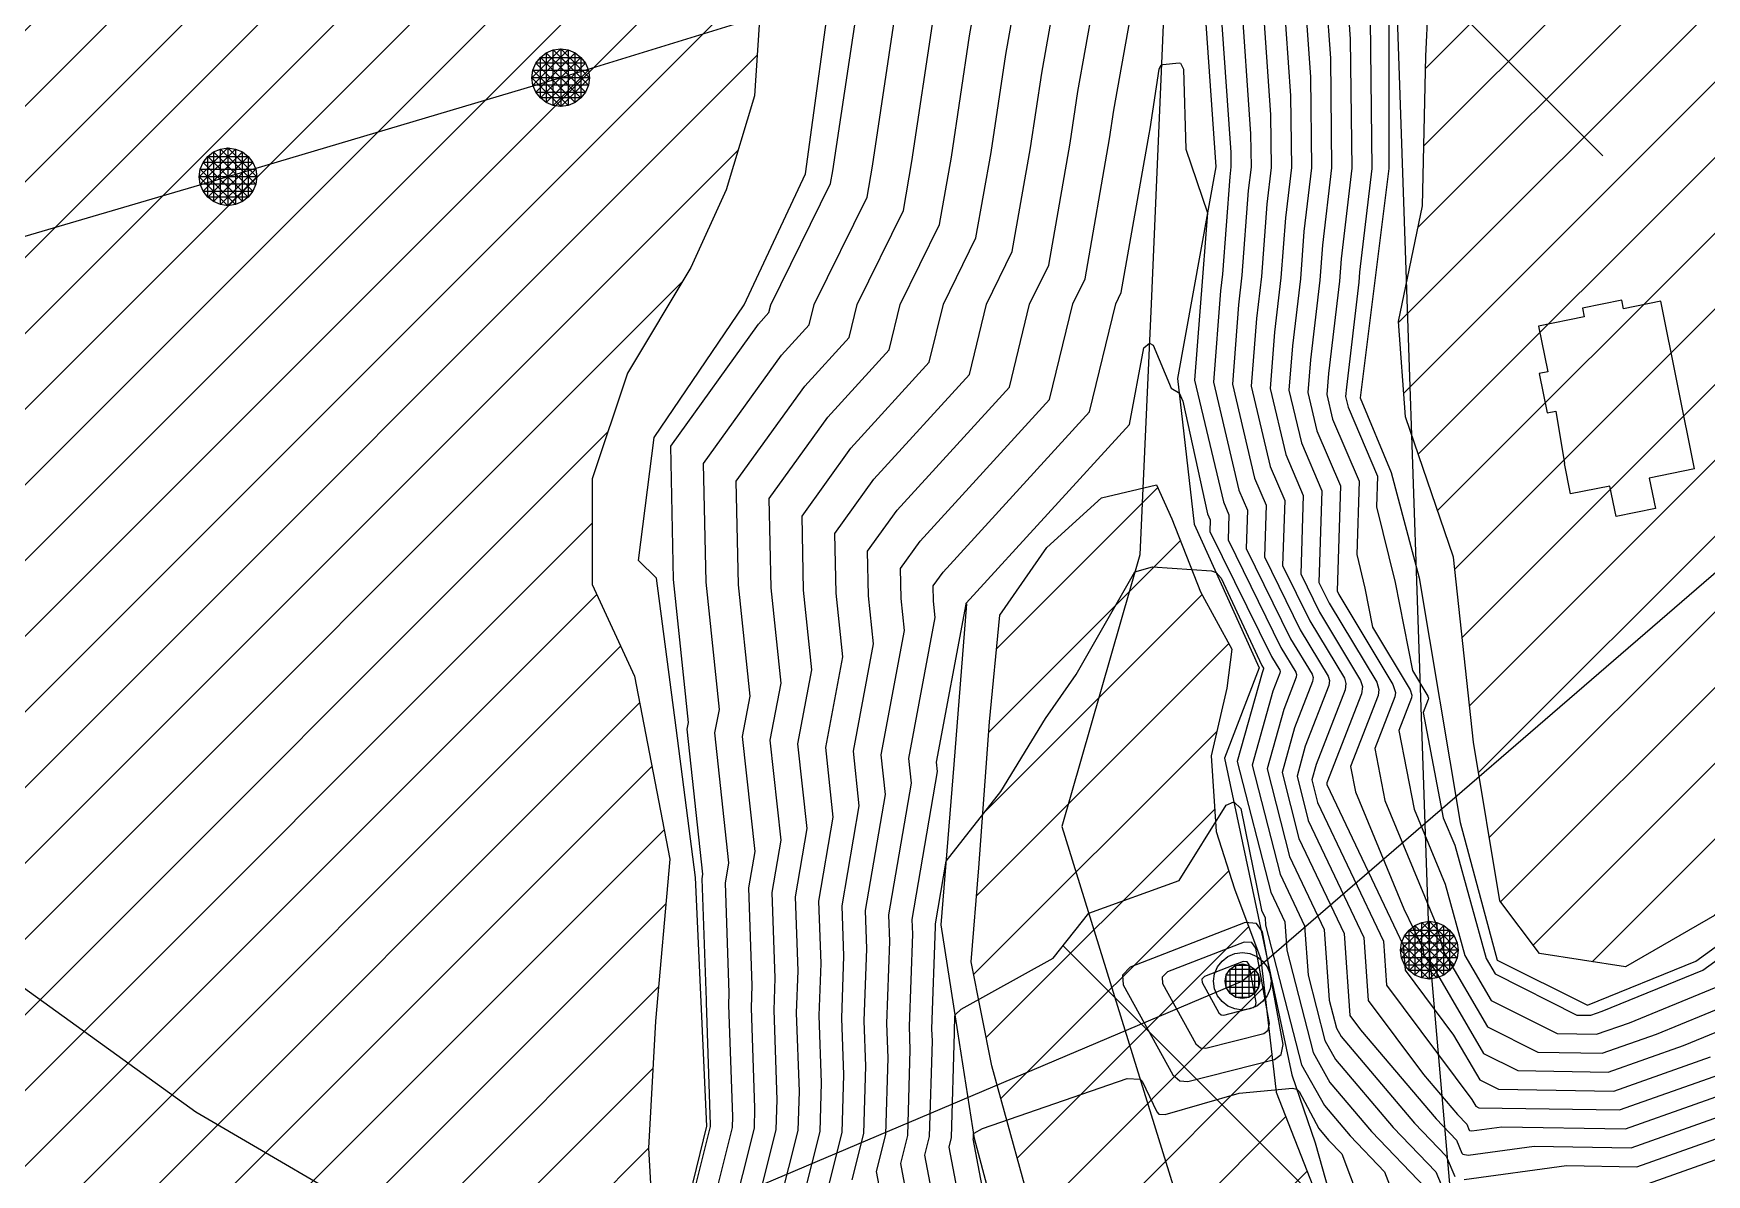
# Model space of a CAD drawing. Extents: x 13365 to 36625, y 86498 to 171760.
# Drawn here: x 18618.1 to 18813.4, y 89530.1 to 89663.3 of the extents above; entities that cross this region are included whole.
import ezdxf

# ---------------------------------------------------------------- set-up
doc = ezdxf.new("R2010")
doc.units = 0
doc.header["$LTSCALE"] = 5
doc.header["$MEASUREMENT"] = 0
doc.linetypes.add('A_CONTINUOUS_LINE', pattern=[0])
doc.linetypes.add('STREAM', pattern=[0])
doc.layers.get('0').update_dxf_attribs({"linetype": 'A_CONTINUOUS_LINE'})
for name, color, linetype in [('Agricultural', 40, 'Continuous'), ('CONTOUR', 255, 'Continuous'), ('ELECTRIC', 240, 'A_CONTINUOUS_LINE'), ('EXISTING BUILDING', 21, 'A_CONTINUOUS_LINE'), ('Heritage', 101, 'Continuous'), ('Recreational', 73, 'Continuous'), ('RELIEF', 255, 'A_CONTINUOUS_LINE'), ('STREAM & RIVER FRONT', 161, 'A_CONTINUOUS_LINE'), ('TELECOM', 94, 'A_CONTINUOUS_LINE'), ('text', 7, 'Continuous')]:
    doc.layers.add(name, color=color, linetype=linetype)

# ---------------------------------------------------------------- blocks, each defined once
blk = doc.blocks.new('S038')
at = {"color": 0}
for p, q in [((-0.5, 0), (0, 0.5)), ((-0.48, -0.13), (0.13, 0.48)), ((0.25, 0.43), (-0.43, -0.25)), ((-0.43, 0.25), (-0.35, 0.35)), ((-0.35, 0.35), (-0.25, 0.43)), ((-0.35, -0.35), (0.35, 0.35)), ((0.35, -0.35), (-0.35, 0.35)), ((-0.35, 0.35), (0.35, 0.35)), ((-0.35, -0.35), (-0.35, 0.35)), ((-0.25, 0.43), (-0.13, 0.48)), ((0.43, -0.25), (-0.25, 0.43)), ((-0.25, 0.43), (-0.25, -0.43)), ((-0.13, 0.48), (0, 0.5)), ((-0.13, -0.48), (-0.13, 0.48)), ((-0.13, 0.48), (0.48, -0.13)), ((0, 0.5), (0.13, 0.48)), ((0.5, 0), (0, 0.5)), ((0, 0.5), (0, -0.5)), ((0.13, 0.48), (0.25, 0.43)), ((0.13, 0.48), (0.13, -0.48)), ((0.25, 0.43), (0.35, 0.35)), ((0.25, -0.43), (0.25, 0.43)), ((0.35, 0.35), (0.43, 0.25)), ((0.35, 0.35), (0.35, -0.35)), ((-0.5, 0), (-0.48, 0.13)), ((-0.48, -0.13), (-0.5, 0)), ((0, -0.5), (-0.5, 0)), ((-0.5, 0), (0.5, 0)), ((-0.48, 0.13), (-0.43, 0.25)), ((0.13, -0.48), (-0.48, 0.13)), ((-0.48, 0.13), (0.48, 0.13)), ((0.43, 0.25), (-0.43, 0.25)), ((-0.43, 0.25), (0.25, -0.43)), ((-0.25, -0.43), (0.43, 0.25)), ((0.48, 0.13), (-0.13, -0.48)), ((0, -0.5), (0.5, 0)), ((0.43, 0.25), (0.48, 0.13)), ((0.48, 0.13), (0.5, 0)), ((0.5, 0), (0.48, -0.13)), ((-0.43, -0.25), (-0.48, -0.13)), ((0.48, -0.13), (-0.48, -0.13)), ((-0.35, -0.35), (-0.43, -0.25)), ((-0.43, -0.25), (0.43, -0.25)), ((0.43, -0.25), (0.35, -0.35)), ((0.48, -0.13), (0.43, -0.25)), ((-0.25, -0.43), (-0.35, -0.35)), ((0.35, -0.35), (-0.35, -0.35)), ((-0.13, -0.48), (-0.25, -0.43)), ((0, -0.5), (-0.13, -0.48)), ((0.13, -0.48), (0, -0.5)), ((0.25, -0.43), (0.13, -0.48)), ((0.35, -0.35), (0.25, -0.43))]:
    blk.add_line(p, q, dxfattribs=at)
blk = doc.blocks.new('S034')
at = {"color": 0}
for p, q in [((-0.43, 0.25), (-0.35, 0.35)), ((-0.35, 0.35), (-0.25, 0.43)), ((-0.25, 0.43), (-0.13, 0.48)), ((-0.13, 0.48), (0, 0.5)), ((-0.11, 0.28), (0, 0.3)), ((0, 0.5), (0.13, 0.48)), ((0, 0.3), (0.11, 0.28)), ((0, -0.3), (0, 0.3)), ((0.13, 0.48), (0.25, 0.43)), ((0.25, 0.43), (0.35, 0.35)), ((0.35, 0.35), (0.43, 0.25)), ((-0.5, 0), (-0.48, 0.13)), ((-0.48, -0.13), (-0.5, 0)), ((-0.48, 0.13), (-0.43, 0.25)), ((-0.3, 0), (-0.28, 0.11)), ((-0.28, -0.11), (-0.3, 0)), ((0.3, 0), (-0.3, 0)), ((-0.28, 0.11), (-0.21, 0.21)), ((-0.28, -0.11), (-0.28, 0.11)), ((-0.28, 0.11), (0.28, 0.11)), ((-0.21, 0.21), (-0.11, 0.28)), ((-0.21, -0.21), (-0.21, 0.21)), ((-0.21, 0.21), (0.21, 0.21)), ((-0.11, -0.28), (-0.11, 0.28)), ((-0.11, 0.28), (0.11, 0.28)), ((0.11, 0.28), (0.21, 0.21)), ((0.11, 0.28), (0.11, -0.28)), ((0.21, 0.21), (0.28, 0.11)), ((0.21, 0.21), (0.21, -0.21)), ((0.28, 0.11), (0.3, 0)), ((0.28, 0.11), (0.28, -0.11)), ((0.3, 0), (0.28, -0.11)), ((0.43, 0.25), (0.48, 0.13)), ((0.48, 0.13), (0.5, 0)), ((0.5, 0), (0.48, -0.13)), ((-0.43, -0.25), (-0.48, -0.13)), ((-0.35, -0.35), (-0.43, -0.25)), ((-0.21, -0.21), (-0.28, -0.11)), ((0.28, -0.11), (-0.28, -0.11)), ((-0.11, -0.28), (-0.21, -0.21)), ((0.21, -0.21), (-0.21, -0.21)), ((0, -0.3), (-0.11, -0.28)), ((0.11, -0.28), (-0.11, -0.28)), ((0.11, -0.28), (0, -0.3)), ((0.21, -0.21), (0.11, -0.28)), ((0.28, -0.11), (0.21, -0.21)), ((0.43, -0.25), (0.35, -0.35)), ((0.48, -0.13), (0.43, -0.25)), ((-0.25, -0.43), (-0.35, -0.35)), ((-0.13, -0.48), (-0.25, -0.43)), ((0, -0.5), (-0.13, -0.48)), ((0.13, -0.48), (0, -0.5)), ((0.25, -0.43), (0.13, -0.48)), ((0.35, -0.35), (0.25, -0.43))]:
    blk.add_line(p, q, dxfattribs=at)

msp = doc.modelspace()

# ---------------------------------------------------------------- hatches: boundary and pattern name
at = {"layer": 'Agricultural', "linetype": 'Continuous'}
h = msp.add_hatch(dxfattribs=at)
h.set_pattern_fill('ANSI31', color=256, scale=50, style=0)
edge = h.paths.add_edge_path()
edge.add_line((17511.7, 89521.19), (17520.78, 89522.44))
edge.add_line((17520.78, 89522.44), (17525.46, 89520.11))
edge.add_line((17525.46, 89520.11), (17530.39, 89514.4))
edge.add_line((17530.39, 89514.4), (17536.89, 89508.69))
edge.add_line((17536.89, 89508.69), (17541.82, 89503.76))
edge.add_line((17541.82, 89503.76), (17543.38, 89497.79))
edge.add_line((17543.38, 89497.79), (17545.98, 89493.64))
edge.add_line((17545.98, 89493.64), (17554.29, 89493.38))
edge.add_line((17554.29, 89493.38), (17563.64, 89495.46))
edge.add_line((17563.64, 89495.46), (17575.07, 89502.72))
edge.add_line((17575.07, 89502.72), (17587.8, 89509.99))
edge.add_line((17587.8, 89509.99), (17597.41, 89516.73))
edge.add_line((17597.41, 89516.73), (17608.05, 89523.48))
edge.add_line((17608.05, 89523.48), (17618.18, 89529.71))
edge.add_line((17618.18, 89529.71), (17637.07, 89533.2))
edge.add_line((17637.07, 89533.2), (17654.59, 89534.43))
edge.add_line((17654.59, 89534.43), (17666, 89537.28))
edge.add_line((17666, 89537.28), (17680.27, 89532.8))
edge.add_line((17680.27, 89532.8), (17692.9, 89531.17))
edge.add_line((17692.9, 89531.17), (17705.53, 89533.2))
edge.add_line((17705.53, 89533.2), (17723.06, 89535.65))
edge.add_line((17723.06, 89535.65), (17728.14, 89534.35))
edge.add_line((17728.14, 89534.35), (17729.71, 89531.74))
edge.add_line((17729.71, 89531.74), (17728.41, 89526.51))
edge.add_line((17728.41, 89526.51), (17726.57, 89522.59))
edge.add_line((17726.57, 89522.59), (17720.55, 89518.66))
edge.add_line((17720.55, 89518.66), (17710.08, 89514.74))
edge.add_line((17710.08, 89514.74), (17701.18, 89512.12))
edge.add_line((17701.18, 89512.12), (17695.68, 89506.11))
edge.add_line((17695.68, 89506.11), (17690.71, 89499.05))
edge.add_line((17690.71, 89499.05), (17688.61, 89491.46))
edge.add_line((17688.61, 89491.46), (17687.56, 89480.9))
edge.add_line((17687.56, 89480.9), (17686.78, 89470.18))
edge.add_line((17686.78, 89470.18), (17688.35, 89462.86))
edge.add_line((17688.35, 89462.86), (17693.85, 89453.18))
edge.add_line((17693.85, 89453.18), (17699.6, 89443.51))
edge.add_line((17699.6, 89443.51), (17706.16, 89433.73))
edge.add_line((17706.16, 89433.73), (17715.32, 89420.39))
edge.add_line((17715.32, 89420.39), (17720.82, 89411.24))
edge.add_line((17720.82, 89411.24), (17725.01, 89404.7))
edge.add_line((17725.01, 89404.7), (17730.77, 89392.67))
edge.add_line((17730.77, 89392.67), (17735.76, 89383.15))
edge.add_line((17735.76, 89383.15), (17741.26, 89374))
edge.add_line((17741.26, 89374), (17745.19, 89370.07))
edge.add_line((17745.19, 89370.07), (17751.21, 89368.5))
edge.add_line((17751.21, 89368.5), (17764.56, 89366.93))
edge.add_line((17764.56, 89366.93), (17773.2, 89371.64))
edge.add_line((17773.2, 89371.64), (17784.19, 89377.4))
edge.add_line((17784.19, 89377.4), (17795.71, 89385.24))
edge.add_line((17795.71, 89385.24), (17803.57, 89390.47))
edge.add_line((17803.57, 89390.47), (17815.35, 89393.61))
edge.add_line((17815.35, 89393.61), (17824.77, 89393.61))
edge.add_line((17824.77, 89393.61), (17839.69, 89393.35))
edge.add_line((17839.69, 89393.35), (17854.22, 89397.09))
edge.add_line((17854.22, 89397.09), (17863.9, 89404.15))
edge.add_line((17863.9, 89404.15), (17868.35, 89412.25))
edge.add_line((17868.35, 89412.25), (17866.78, 89422.45))
edge.add_line((17866.78, 89422.45), (17863.12, 89436.31))
edge.add_line((17863.12, 89436.31), (17859.97, 89452.01))
edge.add_line((17859.97, 89452.01), (17855.26, 89465.87))
edge.add_line((17855.26, 89465.87), (17851.31, 89478.52))
edge.add_line((17851.31, 89478.52), (17846.34, 89491.86))
edge.add_line((17846.34, 89491.86), (17842.93, 89502.84))
edge.add_line((17842.93, 89502.84), (17839.24, 89511.37))
edge.add_line((17839.24, 89511.37), (17832.43, 89522.35))
edge.add_line((17832.43, 89522.35), (17827.2, 89531.25))
edge.add_line((17827.2, 89531.25), (17827.46, 89539.61))
edge.add_line((17827.46, 89539.61), (17831.91, 89549.29))
edge.add_line((17831.91, 89549.29), (17839.24, 89554.26))
edge.add_line((17839.24, 89554.26), (17857.04, 89560.28))
edge.add_line((17857.04, 89560.28), (17876.42, 89560.8))
edge.add_line((17876.42, 89560.8), (17896.4, 89564.25))
edge.add_line((17896.4, 89564.25), (17910.54, 89570.52))
edge.add_line((17910.54, 89570.52), (17927.55, 89578.89))
edge.add_line((17927.55, 89578.89), (17946.14, 89589.09))
edge.add_line((17946.14, 89589.09), (17957.92, 89600.34))
edge.add_line((17957.92, 89600.34), (17969.44, 89610.01))
edge.add_line((17969.44, 89610.01), (17984.52, 89626.57))
edge.add_line((17984.52, 89626.57), (17997.56, 89639.59))
edge.add_line((17997.56, 89639.59), (18017.76, 89657.82))
edge.add_line((18017.76, 89657.82), (18030.15, 89664.33))
edge.add_line((18030.15, 89664.33), (18045.14, 89672.79))
edge.add_line((18045.14, 89672.79), (18058.82, 89679.31))
edge.add_line((18058.82, 89679.31), (18078.38, 89684.51))
edge.add_line((18078.38, 89684.51), (18103.8, 89685.17))
edge.add_line((18103.8, 89685.17), (18126.89, 89702.47))
edge.add_line((18126.89, 89702.47), (18142, 89714.94))
edge.add_line((18142, 89714.94), (18160.39, 89726.75))
edge.add_line((18160.39, 89726.75), (18190.02, 89738.89))
edge.add_line((18190.02, 89738.89), (18221.85, 89750.57))
edge.add_line((18221.85, 89750.57), (18254.33, 89764.84))
edge.add_line((18254.33, 89764.84), (18302.39, 89781.72))
edge.add_line((18302.39, 89781.72), (18345.27, 89797.29))
edge.add_line((18345.27, 89797.29), (18388.14, 89814.81))
edge.add_line((18388.14, 89814.81), (18428.41, 89834.28))
edge.add_line((18428.41, 89834.28), (18453.32, 89850.01))
edge.add_line((18453.32, 89850.01), (18478.01, 89872.08))
edge.add_line((18478.01, 89872.08), (18505.63, 89890.34))
edge.add_line((18505.63, 89890.34), (18561.6, 89907.91))
edge.add_line((18561.6, 89907.91), (18635.16, 89912.71))
edge.add_line((18635.16, 89912.71), (18711.92, 89909.51))
edge.add_line((18711.92, 89909.51), (18779.08, 89931.88))
edge.add_line((18779.08, 89931.88), (18855.84, 89931.88))
edge.add_line((18855.84, 89931.88), (18911.81, 89917.5))
edge.add_line((18911.81, 89917.5), (18982.49, 89890.29))
edge.add_line((18982.49, 89890.29), (19014.48, 89875.91))
edge.add_line((19014.48, 89875.91), (19029.96, 89865.74))
edge.add_line((19029.96, 89865.74), (19034.08, 89854.23))
edge.add_line((19034.08, 89854.23), (19027.49, 89848.47))
edge.add_line((19027.49, 89848.47), (19011.03, 89843.53))
edge.add_line((19011.03, 89843.53), (18990.45, 89838.6))
edge.add_line((18990.45, 89838.6), (18969.86, 89834.49))
edge.add_line((18969.86, 89834.49), (18932.81, 89831.2))
edge.add_line((18932.81, 89831.2), (18908.94, 89827.08))
edge.add_line((18908.94, 89827.08), (18885.88, 89820.5))
edge.add_line((18885.88, 89820.5), (18851.3, 89817.21))
edge.add_line((18851.3, 89817.21), (18825.78, 89812.28))
edge.add_line((18825.78, 89812.28), (18812.61, 89807.34))
edge.add_line((18812.61, 89807.34), (18802.73, 89797.47))
edge.add_line((18802.73, 89797.47), (18793.67, 89781.03))
edge.add_line((18793.67, 89781.03), (18788.73, 89770.33))
edge.add_line((18788.73, 89770.33), (18775.56, 89771.16))
edge.add_line((18775.56, 89771.16), (18753.33, 89774.45))
edge.add_line((18753.33, 89774.45), (18739.33, 89781.03))
edge.add_line((18739.33, 89781.03), (18723.69, 89780.2))
edge.add_line((18723.69, 89780.2), (18706.4, 89770.33))
edge.add_line((18706.4, 89770.33), (18695.7, 89757.17))
edge.add_line((18695.7, 89757.17), (18695.7, 89742.37))
edge.add_line((18695.7, 89742.37), (18703.93, 89727.56))
edge.add_line((18703.93, 89727.56), (18707.22, 89715.23))
edge.add_line((18707.22, 89715.23), (18705.58, 89700.42))
edge.add_line((18705.58, 89700.42), (18703.93, 89681.5))
edge.add_line((18703.93, 89681.5), (18702.28, 89656.01))
edge.add_line((18702.28, 89656.01), (18698.95, 89645.03))
edge.add_line((18698.95, 89645.03), (18694.84, 89635.98))
edge.add_line((18694.84, 89635.98), (18687.43, 89623.64))
edge.add_line((18687.43, 89623.64), (18683.31, 89611.3))
edge.add_line((18683.31, 89611.3), (18683.31, 89598.97))
edge.add_line((18683.31, 89598.97), (18688.25, 89588.27))
edge.add_line((18688.25, 89588.27), (18692.37, 89566.89))
edge.add_line((18692.37, 89566.89), (18690.72, 89547.97))
edge.add_line((18690.72, 89547.97), (18689.9, 89533.17))
edge.add_line((18689.9, 89533.17), (18690.81, 89516.63))
edge.add_line((18690.81, 89516.63), (18689.54, 89509.01))
edge.add_line((18689.54, 89509.01), (18681.49, 89503.5))
edge.add_line((18681.49, 89503.5), (18671.31, 89496.31))
edge.add_line((18671.31, 89496.31), (18659.02, 89486.14))
edge.add_line((18659.02, 89486.14), (18646.73, 89475.56))
edge.add_line((18646.73, 89475.56), (18637.4, 89461.58))
edge.add_line((18637.4, 89461.58), (18629.77, 89443.8))
edge.add_line((18629.77, 89443.8), (18626.79, 89432.23))
edge.add_line((18626.79, 89432.23), (18623.82, 89419.11))
edge.add_line((18623.82, 89419.11), (18619.16, 89408.52))
edge.add_line((18619.16, 89408.52), (18608.56, 89400.05))
edge.add_line((18608.56, 89400.05), (18598.81, 89397.09))
edge.add_line((18598.81, 89397.09), (18588.64, 89396.66))
edge.add_line((18588.64, 89396.66), (18577.19, 89395.82))
edge.add_line((18577.19, 89395.82), (18570.41, 89392.85))
edge.add_line((18570.41, 89392.85), (18567.87, 89385.23))
edge.add_line((18567.87, 89385.23), (18566.17, 89378.03))
edge.add_line((18566.17, 89378.03), (18563.62, 89371.18))
edge.add_line((18563.62, 89371.18), (18559.38, 89366.09))
edge.add_line((18559.38, 89366.09), (18553.87, 89356.78))
edge.add_line((18553.87, 89356.78), (18542, 89350.43))
edge.add_line((18542, 89350.43), (18529.28, 89342.38))
edge.add_line((18529.28, 89342.38), (18512.68, 89332.93))
edge.add_line((18512.68, 89332.93), (18496.99, 89324.04))
edge.add_line((18496.99, 89324.04), (18482.58, 89313.03))
edge.add_line((18482.58, 89313.03), (18467.75, 89300.75))
edge.add_line((18467.75, 89300.75), (18453.69, 89290.88))
edge.add_line((18453.69, 89290.88), (18441.82, 89279.87))
edge.add_line((18441.82, 89279.87), (18430.38, 89268.44))
edge.add_line((18430.38, 89268.44), (18418.09, 89255.74))
edge.add_line((18418.09, 89255.74), (18408.34, 89240.49))
edge.add_line((18408.34, 89240.49), (18389.21, 89215.89))
edge.add_line((18389.21, 89215.89), (18365.21, 89190.87))
edge.add_line((18365.21, 89190.87), (18346.43, 89173.15))
edge.add_line((18346.43, 89173.15), (18324.51, 89155.43))
edge.add_line((18324.51, 89155.43), (18307.81, 89143.96))
edge.add_line((18307.81, 89143.96), (18280.68, 89131.45))
edge.add_line((18280.68, 89131.45), (18248.33, 89118.94))
edge.add_line((18248.33, 89118.94), (18234.71, 89112.37))
edge.add_line((18234.71, 89112.37), (18222.89, 89112.37))
edge.add_line((18222.89, 89112.37), (18206.23, 89111.84))
edge.add_line((18206.23, 89111.84), (18191.19, 89108.08))
edge.add_line((18191.19, 89108.08), (18172.92, 89102.71))
edge.add_line((18172.92, 89102.71), (18153.58, 89096.27))
edge.add_line((18153.58, 89096.27), (18135.85, 89089.3))
edge.add_line((18135.85, 89089.3), (18120.27, 89081.24))
edge.add_line((18120.27, 89081.24), (18097.71, 89068.9))
edge.add_line((18097.71, 89068.9), (18086.24, 89060.69))
edge.add_line((18086.24, 89060.69), (18072.27, 89052.64))
edge.add_line((18072.27, 89052.64), (18057.23, 89044.59))
edge.add_line((18057.23, 89044.59), (18044.87, 89044.59))
edge.add_line((18044.87, 89044.59), (18035.2, 89050.49))
edge.add_line((18035.2, 89050.49), (18026.61, 89058.01))
edge.add_line((18026.61, 89058.01), (18015.33, 89059.08))
edge.add_line((18015.33, 89059.08), (18005.12, 89055.86))
edge.add_line((18005.12, 89055.86), (17993.83, 89048.88))
edge.add_line((17993.83, 89048.88), (17980.94, 89040.83))
edge.add_line((17980.94, 89040.83), (17971.27, 89032.78))
edge.add_line((17971.27, 89032.78), (17958.38, 89027.95))
edge.add_line((17958.38, 89027.95), (17943.33, 89020.97))
edge.add_line((17943.33, 89020.97), (17924.53, 89015.61))
edge.add_line((17924.53, 89015.61), (17906.71, 89010.19))
edge.add_line((17906.71, 89010.19), (17881.46, 89008.58))
edge.add_line((17881.46, 89008.58), (17857.82, 89009.12))
edge.add_line((17857.82, 89009.12), (17828.81, 89008.04))
edge.add_line((17828.81, 89008.04), (17810.59, 89007.26))
edge.add_line((17810.59, 89007.26), (17795.85, 89002.9))
edge.add_line((17795.85, 89002.9), (17785.48, 88999.63))
edge.add_line((17785.48, 88999.63), (17774.02, 89000.17))
edge.add_line((17774.02, 89000.17), (17756.56, 89004.54))
edge.add_line((17756.56, 89004.54), (17742.91, 89008.35))
edge.add_line((17742.91, 89008.35), (17721.63, 89014.89))
edge.add_line((17721.63, 89014.89), (17700.89, 89021.98))
edge.add_line((17700.89, 89021.98), (17677.97, 89029.07))
edge.add_line((17677.97, 89029.07), (17662.69, 89035.07))
edge.add_line((17662.69, 89035.07), (17646.17, 89041.16))
edge.add_line((17646.17, 89041.16), (17630.35, 89047.16))
edge.add_line((17630.35, 89047.16), (17624.89, 89055.88))
edge.add_line((17624.89, 89055.88), (17631.44, 89073.33))
edge.add_line((17631.44, 89073.33), (17636.9, 89090.78))
edge.add_line((17636.9, 89090.78), (17640.45, 89101.96))
edge.add_line((17640.45, 89101.96), (17649.15, 89110.29))
edge.add_line((17649.15, 89110.29), (17657.49, 89117.17))
edge.add_line((17657.49, 89117.17), (17664.74, 89126.23))
edge.add_line((17664.74, 89126.23), (17668.73, 89135.28))
edge.add_line((17668.73, 89135.28), (17673.45, 89144.7))
edge.add_line((17673.45, 89144.7), (17681.06, 89141.44))
edge.add_line((17681.06, 89141.44), (17695.57, 89136.37))
edge.add_line((17695.57, 89136.37), (17710.8, 89137.82))
edge.add_line((17710.8, 89137.82), (17721.67, 89138.18))
edge.add_line((17721.67, 89138.18), (17734.73, 89141.8))
edge.add_line((17734.73, 89141.8), (17742.7, 89145.89))
edge.add_line((17742.7, 89145.89), (17742.7, 89157.12))
edge.add_line((17742.7, 89157.12), (17741.25, 89167.26))
edge.add_line((17741.25, 89167.26), (17738.71, 89174.51))
edge.add_line((17738.71, 89174.51), (17735.08, 89179.58))
edge.add_line((17735.08, 89179.58), (17734.72, 89186.82))
edge.add_line((17734.72, 89186.82), (17738.35, 89194.79))
edge.add_line((17738.35, 89194.79), (17743.42, 89201.67))
edge.add_line((17743.42, 89201.67), (17749.28, 89207.53))
edge.add_line((17749.28, 89207.53), (17759.07, 89208.98))
edge.add_line((17759.07, 89208.98), (17770.68, 89211.87))
edge.add_line((17770.68, 89211.87), (17781.55, 89215.5))
edge.add_line((17781.55, 89215.5), (17793.16, 89220.93))
edge.add_line((17793.16, 89220.93), (17799.32, 89227.09))
edge.add_line((17799.32, 89227.09), (17798.6, 89233.97))
edge.add_line((17798.6, 89233.97), (17790.62, 89238.68))
edge.add_line((17790.62, 89238.68), (17778.65, 89244.84))
edge.add_line((17778.65, 89244.84), (17767.05, 89249.55))
edge.add_line((17767.05, 89249.55), (17754, 89252.81))
edge.add_line((17754, 89252.81), (17742.75, 89255.34))
edge.add_line((17742.75, 89255.34), (17731.81, 89254.35))
edge.add_line((17731.81, 89254.35), (17723.83, 89245.66))
edge.add_line((17723.83, 89245.66), (17720.57, 89234.43))
edge.add_line((17720.57, 89234.43), (17717.67, 89227.18))
edge.add_line((17717.67, 89227.18), (17711.14, 89224.29))
edge.add_line((17711.14, 89224.29), (17702.8, 89223.92))
edge.add_line((17702.8, 89223.92), (17695.19, 89222.84))
edge.add_line((17695.19, 89222.84), (17689.02, 89224.29))
edge.add_line((17689.02, 89224.29), (17686.85, 89230.81))
edge.add_line((17686.85, 89230.81), (17690.47, 89243.85))
edge.add_line((17690.47, 89243.85), (17691.92, 89253.63))
edge.add_line((17691.92, 89253.63), (17689.39, 89264.86))
edge.add_line((17689.39, 89264.86), (17677.78, 89275.36))
edge.add_line((17677.78, 89275.36), (17667.63, 89283.33))
edge.add_line((17667.63, 89283.33), (17661.83, 89296.01))
edge.add_line((17661.83, 89296.01), (17656.39, 89308.69))
edge.add_line((17656.39, 89308.69), (17646.6, 89315.93))
edge.add_line((17646.6, 89315.93), (17634.99, 89316.66))
edge.add_line((17634.99, 89316.66), (17624.11, 89314.12))
edge.add_line((17624.11, 89314.12), (17614.32, 89307.96))
edge.add_line((17614.32, 89307.96), (17607.8, 89295.28))
edge.add_line((17607.8, 89295.28), (17607.43, 89282.61))
edge.add_line((17607.43, 89282.61), (17613.96, 89273.19))
edge.add_line((17613.96, 89273.19), (17621.21, 89269.2))
edge.add_line((17621.21, 89269.2), (17628.47, 89261.6))
edge.add_line((17628.47, 89261.6), (17629.14, 89255.49))
edge.add_line((17629.14, 89255.49), (17625.45, 89241.57))
edge.add_line((17625.45, 89241.57), (17622.22, 89230.49))
edge.add_line((17622.22, 89230.49), (17619.85, 89217.08))
edge.add_line((17619.85, 89217.08), (17616.16, 89201.04))
edge.add_line((17616.16, 89201.04), (17613.53, 89189.73))
edge.add_line((17613.53, 89189.73), (17612.22, 89183.41))
edge.add_line((17612.22, 89183.41), (17609.32, 89179.73))
edge.add_line((17609.32, 89179.73), (17599.32, 89178.68))
edge.add_line((17599.32, 89178.68), (17592.47, 89180.78))
edge.add_line((17592.47, 89180.78), (17589.31, 89187.36))
edge.add_line((17589.31, 89187.36), (17586.68, 89208.14))
edge.add_line((17586.68, 89208.14), (17580.89, 89220.23))
edge.add_line((17580.89, 89220.23), (17573.51, 89234.44))
edge.add_line((17573.51, 89234.44), (17570.09, 89249.69))
edge.add_line((17570.09, 89249.69), (17561.91, 89266.6))
edge.add_line((17561.91, 89266.6), (17557.17, 89277.71))
edge.add_line((17557.17, 89277.71), (17553.22, 89291.12))
edge.add_line((17553.22, 89291.12), (17545.32, 89304.27))
edge.add_line((17545.32, 89304.27), (17538.21, 89317.72))
edge.add_line((17538.21, 89317.72), (17534.77, 89330.42))
edge.add_line((17534.77, 89330.42), (17532.14, 89342.25))
edge.add_line((17532.14, 89342.25), (17531.07, 89355.73))
edge.add_line((17531.07, 89355.73), (17528.18, 89372.56))
edge.add_line((17528.18, 89372.56), (17524.49, 89386.56))
edge.add_line((17524.49, 89386.56), (17522.12, 89400.76))
edge.add_line((17522.12, 89400.76), (17521.8, 89415.23))
edge.add_line((17521.8, 89415.23), (17521.8, 89427.01))
edge.add_line((17521.8, 89427.01), (17522.9, 89438.78))
edge.add_line((17522.9, 89438.78), (17522.53, 89448.72))
edge.add_line((17522.53, 89448.72), (17521.43, 89458.29))
edge.add_line((17521.43, 89458.29), (17519.8, 89468.17))
edge.add_line((17519.8, 89468.17), (17517.95, 89476.15))
edge.add_line((17517.95, 89476.15), (17517.37, 89482.84))
edge.add_line((17517.37, 89482.84), (17516.4, 89490.2))
edge.add_line((17516.4, 89490.2), (17514.75, 89494.16))
edge.add_line((17514.75, 89494.16), (17509.84, 89500.7))
edge.add_line((17509.84, 89500.7), (17505.62, 89508.2))
edge.add_line((17505.62, 89508.2), (17506.98, 89518.31))
edge.add_line((17506.98, 89518.31), (17511.68, 89521.19))
at = {"layer": 'Heritage', "linetype": 'Continuous'}
h = msp.add_hatch(dxfattribs=at)
h.set_pattern_fill('ANSI31', color=256, scale=50, style=0)
h.paths.add_polyline_path([(18803.95, 89554.33), (18793.91, 89555.87), (18789.28, 89562.04), (18786.19, 89580.56), (18783.88, 89602.16), (18778.26, 89618.56), (18777.46, 89629.68), (18780.24, 89643.19), (18780.64, 89660.66), (18781.44, 89677.74), (18780.24, 89692.94), (18781.83, 89703.27), (18785.81, 89715.98), (18789, 89734.35), (18792.18, 89754.21), (18797.77, 89778.19), (18805.9, 89793.92), (18822.15, 89802.55), (18845.01, 89807.11), (18877.91, 89813.21), (18920.72, 89820.21), (18960.42, 89825.65), (18978.32, 89830.31), (19001.67, 89837.31), (19018.79, 89840.42), (19035.14, 89845.09), (19048.37, 89848.97), (19066.27, 89851.31), (19077.94, 89848.2), (19085.73, 89841.98), (19095.85, 89830.31), (19106.74, 89820.21), (19119.97, 89809.32), (19144.88, 89788.33), (19158.89, 89780.55), (19180.68, 89775.11), (19196.25, 89775.11), (19203.26, 89769.67), (19207.15, 89761.89), (19200.14, 89756.45), (19187.69, 89745.56), (19176.01, 89741.68), (19163.56, 89738.56), (19144.1, 89737.01), (19126.98, 89736.23), (19110.63, 89733.9), (19095.85, 89733.12), (19078.72, 89736.23), (19062.38, 89735.45), (19043.7, 89732.34), (19016.46, 89730.79), (18997, 89725.35), (18978.32, 89719.13), (18957.3, 89709.8), (18937.07, 89701.24), (18906.71, 89689.58), (18885.7, 89679.47), (18877.11, 89673.82), (18859.2, 89660.6), (18850.64, 89649.72), (18842.86, 89641.16), (18835.08, 89620.17), (18827.29, 89606.95), (18823.4, 89593.73), (18821.07, 89581.29), (18819.51, 89568.85), (18815.62, 89561.08)])
at = {"layer": 'Recreational', "linetype": 'Continuous'}
h = msp.add_hatch(dxfattribs=at)
h.set_pattern_fill('ANSI31', color=256, scale=50, style=0)
h.paths.add_polyline_path([(18735.44, 89462.7), (18727.86, 89474.07), (18731.65, 89482.59), (18736.87, 89497.28), (18739.24, 89512.43), (18735.44, 89522.85), (18729.99, 89542.76), (18727.55, 89554.93), (18728.47, 89565.88), (18729.68, 89582.92), (18730.9, 89595.39), (18736.38, 89603.3), (18742.78, 89609.08), (18749.18, 89610.6), (18751, 89606.65), (18754.35, 89598.13), (18758.01, 89591.43), (18757.4, 89586.87), (18755.57, 89578.96), (18756.18, 89570.14), (18758.31, 89563.45), (18761.36, 89555.23), (18763.18, 89539.71), (18767.45, 89528.76), (18773.84, 89516.29), (18780.54, 89507.16), (18787.85, 89507.77), (18796.68, 89512.03), (18809.78, 89516.59), (18825.92, 89519.33), (18840.23, 89520.55), (18858.89, 89527.86), (18874.73, 89537.6), (18889.65, 89546.42), (18907.01, 89554.03), (18927.72, 89559.81), (18945.5, 89566.56), (18966.21, 89570.21), (18982.04, 89569.6), (18996.36, 89568.38), (19013.71, 89562.6), (19032.9, 89557.73), (19065.28, 89556.21), (19093.59, 89557.31), (19111.94, 89558.64), (19137.81, 89561.1), (19160.34, 89563.23), (19181.49, 89565.07), (19207.07, 89568.42), (19230.82, 89569.03), (19253.97, 89569.94), (19276.41, 89576.99), (19294.59, 89583.46), (19313.32, 89583.64), (19319.32, 89582.48), (19320.54, 89578.52), (19317.79, 89574.57), (19308.05, 89568.18), (19299.49, 89561.11), (19287, 89549.54), (19278.78, 89540.11), (19273.89, 89530.58), (19267.19, 89516.59), (19258.66, 89501.68), (19250.13, 89489.51), (19239.75, 89475.4), (19229.09, 89462.02), (19222.39, 89453.8), (19211.73, 89448.02), (19195.29, 89442.85), (19180.67, 89438.59), (19169.1, 89436.46), (19155.09, 89439.5), (19144.73, 89441.33), (19125.45, 89444.64), (19107.18, 89448.29), (19092.25, 89453.77), (19071.54, 89455.59), (19046.27, 89459.25), (19019.33, 89463.82), (18993.75, 89468.99), (18971.21, 89473.25), (18956.29, 89473.25), (18939.84, 89471.73), (18922.49, 89473.25), (18910.3, 89475.38), (18892.22, 89481.49), (18867.55, 89485.44), (18849.28, 89486.66), (18828.57, 89487.27), (18806.03, 89483.62), (18791.64, 89477.82), (18776.1, 89472.04), (18762.1, 89466.26), (18746.87, 89463.52)])

# ---------------------------------------------------------------- linework, layer by layer
at = {"layer": 'Agricultural', "linetype": 'Continuous'}
msp.add_lwpolyline([(18703.93, 89681.5), (18702.28, 89656.01), (18698.95, 89645.03), (18694.84, 89635.98), (18687.43, 89623.64), (18683.31, 89611.3), (18683.31, 89598.97), (18688.25, 89588.27), (18692.37, 89566.89), (18690.72, 89547.97), (18689.9, 89533.17), (18690.81, 89516.63), (18689.54, 89509.01), (18681.49, 89503.5), (18671.31, 89496.31), (18659.02, 89486.14), (18646.73, 89475.56), (18637.4, 89461.58), (18629.77, 89443.8), (18626.79, 89432.23), (18623.82, 89419.11)], dxfattribs=at)
at = {"layer": 'CONTOUR', "color": 33, "linetype": 'A_CONTINUOUS_LINE'}
for points in [[(18705.2, 89526.6), (18707.37, 89535.24), (18707.5, 89539.79), (18707.18, 89548.95), (18707.35, 89553.87), (18707.05, 89562.51), (18708.41, 89570.47), (18707.34, 89580.36), (18708.96, 89589), (18708, 89598.29), (18707.81, 89606.96), (18713.51, 89614.9), (18722.67, 89624.92), (18724.31, 89631.69), (18728.12, 89639.43), (18729.88, 89649.41), (18731.59, 89660.84), (18733.47, 89671.4)], [(18708.03, 89527.56), (18709.92, 89535.12), (18710.09, 89540.77), (18709.81, 89548.64), (18710.03, 89554.73), (18709.77, 89561.98), (18711.46, 89571.8), (18710.58, 89579.94), (18712.57, 89590.53), (18711.79, 89597.97), (18711.64, 89604.92), (18716.21, 89611.27), (18727.35, 89623.47), (18729.34, 89631.7), (18732.36, 89637.84), (18734.49, 89649.94), (18735.8, 89658.68), (18738.07, 89671.45)], [(18710.86, 89528.51), (18712.48, 89535), (18712.68, 89541.74), (18712.45, 89548.33), (18712.7, 89555.58), (18712.5, 89561.45), (18714.5, 89573.13), (18713.81, 89579.51), (18716.17, 89592.06), (18715.58, 89597.66), (18715.47, 89602.88), (18718.9, 89607.65), (18732.02, 89622.02), (18734.37, 89631.71), (18736.61, 89636.24), (18739.11, 89650.48), (18740.01, 89656.51), (18742.68, 89671.51)], [(18693.9, 89522.78), (18697.14, 89535.71), (18697.14, 89535.9), (18696.64, 89550.18), (18696.65, 89550.44), (18696.15, 89564.61), (18696.24, 89565.14), (18694.41, 89582.07), (18694.56, 89582.86), (18692.82, 89599.55), (18692.48, 89615.12), (18702.72, 89629.38), (18703.95, 89630.72), (18704.17, 89631.63), (18711.15, 89645.8), (18711.41, 89647.27), (18714.74, 89669.51)], [(18702.38, 89525.65), (18704.81, 89535.36), (18704.91, 89538.82), (18704.54, 89549.26), (18704.67, 89553.01), (18704.32, 89563.03), (18705.37, 89569.13), (18704.11, 89580.79), (18705.36, 89587.46), (18704.2, 89598.6), (18703.97, 89609), (18710.81, 89618.52), (18717.99, 89626.37), (18719.27, 89631.67), (18723.88, 89641.02), (18725.26, 89648.87), (18727.37, 89663.01), (18728.86, 89671.35)], [(18759.05, 89668.06), (18760.18, 89651.6), (18760.23, 89647.7), (18759.9, 89644.96), (18759.17, 89635.07), (18758.76, 89631.64), (18758.05, 89622.35), (18760.64, 89611.37), (18761.99, 89608.22), (18761.79, 89602.19), (18765.98, 89593.68), (18769.25, 89588.25), (18769.4, 89587.77), (18769.32, 89587.17), (18766.57, 89580.1), (18765.6, 89576.6), (18766.92, 89571.43), (18773.4, 89557.77), (18773.91, 89550.42), (18780.36, 89541.78), (18784.34, 89537.09), (18785.42, 89535.97), (18785.71, 89535.27), (18785.75, 89535.23), (18786.03, 89535.17), (18789.51, 89535.64), (18803.94, 89535.42), (18820.22, 89541.17)], [(18761.54, 89667.89), (18762.51, 89653.81), (18762.58, 89647.67), (18762.07, 89643.37), (18761.45, 89634.93), (18760.86, 89630.04), (18760.25, 89622.11), (18762.46, 89612.76), (18764.16, 89608.79), (18763.91, 89601.2), (18767.1, 89594.71), (18771.13, 89588.02), (18771.32, 89587.42), (18771.22, 89586.69), (18767.83, 89577.96), (18767.34, 89576.17), (18768.01, 89573.53), (18775.71, 89557.32), (18776.06, 89552.19), (18786.02, 89538.84), (18786.49, 89538.05), (18786.81, 89537.88), (18803.26, 89537.63), (18817.05, 89542.5)], [(18764.03, 89667.72), (18764.84, 89656.01), (18764.94, 89647.65), (18764.24, 89641.78), (18763.72, 89634.79), (18762.96, 89628.43), (18762.46, 89621.87), (18764.29, 89614.14), (18766.33, 89609.35), (18766.03, 89600.21), (18768.22, 89595.75), (18773.02, 89587.78), (18773.25, 89587.08), (18773.13, 89586.2), (18769.1, 89575.82), (18769.08, 89575.74), (18769.1, 89575.63), (18778.01, 89556.87), (18778.21, 89553.95), (18783.87, 89546.37), (18786.93, 89541.14), (18789.11, 89540.04), (18802.59, 89539.83), (18813.89, 89543.83)], [(18766.53, 89667.55), (18767.17, 89658.22), (18767.29, 89647.62), (18766.41, 89640.19), (18766, 89634.66), (18765.06, 89626.82), (18764.66, 89621.64), (18766.11, 89615.52), (18768.5, 89609.92), (18768.15, 89599.21), (18769.35, 89596.78), (18774.91, 89587.55), (18775.17, 89586.73), (18775.07, 89586.03), (18771.85, 89577.73), (18772.42, 89574.76), (18778.09, 89561.09), (18780.32, 89556.42), (18780.37, 89555.72), (18781.72, 89553.9), (18787.38, 89544.23), (18791.4, 89542.21), (18801.91, 89542.04), (18810.73, 89545.16), (18817.65, 89547.99)], [(18696.72, 89523.74), (18699.7, 89535.59), (18699.73, 89536.87), (18699.27, 89549.87), (18699.32, 89551.3), (18698.87, 89564.09), (18699.28, 89566.47), (18697.64, 89581.64), (18698.16, 89584.39), (18696.61, 89599.24), (18696.31, 89613.08), (18705.42, 89625.76), (18708.63, 89629.27), (18709.21, 89631.65), (18715.4, 89644.21), (18716.03, 89647.8), (18718.95, 89667.34)], [(18771.51, 89667.22), (18771.82, 89662.64), (18772, 89647.57), (18770.74, 89637.01), (18770.55, 89634.38), (18769.26, 89623.6), (18769.07, 89621.17), (18769.75, 89618.29), (18772.84, 89611.05), (18772.57, 89602.48), (18773.53, 89598.56), (18774.42, 89593.97), (18778.81, 89586.68), (18779.02, 89586.04), (18778.98, 89585.72), (18777.5, 89581.92), (18779.26, 89572.75), (18782.91, 89563.97), (18785.2, 89555.67), (18788.27, 89550.42), (18795.99, 89546.53), (18800.56, 89546.46), (18804.4, 89547.81), (18814.54, 89551.97)], [(18774.15, 89664.85), (18774.35, 89647.55), (18772.91, 89635.42), (18772.82, 89634.25), (18771.36, 89621.99), (18771.28, 89620.93), (18771.57, 89619.67), (18775.01, 89611.62), (18774.9, 89608.02), (18777.06, 89599.22), (18779.07, 89588.92), (18780.86, 89585.95), (18780.94, 89585.69), (18780.92, 89585.56), (18780.33, 89584.02), (18782.68, 89571.74), (18784.01, 89568.54), (18787.67, 89555.31), (18788.72, 89553.52), (18798.28, 89548.69), (18799.89, 89548.67), (18801.23, 89549.14), (18812.98, 89553.95), (18822.19, 89560.61)], [(18718.09, 89522.05), (18716.51, 89530.42), (18717.6, 89534.76), (18717.86, 89543.69), (18717.71, 89547.72), (18718.05, 89557.29), (18717.95, 89560.4), (18720.59, 89575.79), (18720.28, 89578.66), (18723.37, 89595.13), (18723.17, 89597.03), (18723.13, 89598.8), (18724.3, 89600.41), (18741.38, 89619.12), (18744.44, 89631.74), (18745.09, 89633.06), (18748.34, 89651.54), (18748.44, 89652.18), (18749.49, 89659.13), (18749.76, 89659.63), (18749.92, 89659.7), (18751.83, 89659.88), (18751.99, 89659.83), (18752.34, 89659.12), (18752.64, 89649.78), (18755.14, 89642.35), (18754.62, 89635.34), (18754.57, 89634.86), (18753.64, 89622.82), (18757, 89608.61), (18757.64, 89607.09), (18757.55, 89604.18), (18763.73, 89591.6), (18765.47, 89588.72), (18765.55, 89588.46), (18765.51, 89588.15), (18764.05, 89584.39), (18762.11, 89577.46), (18764.73, 89567.23), (18768.79, 89558.68), (18769.36, 89550.45), (18770.21, 89547.16), (18770.75, 89546.19), (18779.33, 89536.09), (18783.02, 89532.24), (18784.02, 89529.86)], [(18721.11, 89521.98), (18719.33, 89531.38), (18720.15, 89534.64), (18720.45, 89544.66), (18720.35, 89547.41), (18720.73, 89558.15), (18720.67, 89559.87), (18723.63, 89577.12), (18723.51, 89578.23), (18726.97, 89596.67), (18726.97, 89596.71), (18726.97, 89596.75), (18726.99, 89596.79), (18746.06, 89617.67), (18747.71, 89626.6), (18748.36, 89627.16), (18748.81, 89626.91), (18750.92, 89621.88), (18751.78, 89621.4), (18751.84, 89621.35), (18752.29, 89620.38), (18755.17, 89607.23), (18755.47, 89606.52), (18755.43, 89605.17), (18762.61, 89590.57), (18763.58, 89588.95), (18763.62, 89588.81), (18763.6, 89588.63), (18762.78, 89586.53), (18760.37, 89577.88), (18763.63, 89565.14), (18766.48, 89559.13), (18766.89, 89553.36), (18768.85, 89545.74), (18770.1, 89543.5), (18776.82, 89535.59), (18781.82, 89530.38), (18783.17, 89527.16)], [(18724.14, 89521.91), (18722.16, 89532.33), (18722.71, 89534.53), (18723.04, 89545.64), (18722.98, 89547.1), (18723.41, 89559.01), (18723.39, 89559.34), (18724.65, 89566.68), (18731.04, 89574.81), (18736.23, 89583.33), (18739.8, 89588.46), (18746.67, 89600.44), (18748.71, 89601.04), (18755.63, 89600.57), (18756.15, 89600.38), (18756.74, 89599.7), (18761.48, 89589.53), (18761.69, 89589.19), (18761.7, 89589.16), (18761.7, 89589.12), (18761.52, 89588.67), (18758.63, 89578.31), (18762.54, 89563.04), (18764.18, 89559.59), (18764.41, 89556.27), (18767.49, 89544.32), (18769.45, 89540.82), (18774.31, 89535.09), (18780.63, 89528.51)], [(18727.16, 89521.83), (18724.99, 89533.29), (18725.27, 89534.41), (18725.62, 89546.61), (18725.62, 89546.79), (18725.65, 89548.58), (18725.69, 89548.72), (18726.39, 89549.4), (18737.12, 89555.33), (18741.28, 89560.58), (18751.86, 89564.43), (18757.33, 89573.22), (18758.21, 89573.59), (18759.03, 89572.83), (18761.45, 89560.94), (18761.87, 89560.04), (18761.93, 89559.18), (18766.13, 89542.9), (18768.8, 89538.13), (18771.8, 89534.59), (18775.82, 89530.41), (18777.36, 89526.34)], [(18751.91, 89541.01), (18752.84, 89540.93), (18762.98, 89543.53), (18763.74, 89544.09), (18763.97, 89545.28), (18761.59, 89558.41), (18760.87, 89559.41), (18759.54, 89559.5), (18746.14, 89554.29), (18745.21, 89553.34), (18745.29, 89552.24), (18751.12, 89541.73), (18751.91, 89541.01)], [(18754.33, 89544.86), (18754.95, 89544.82), (18761.73, 89546.55), (18762.24, 89546.93), (18762.39, 89547.72), (18760.81, 89556.5), (18760.32, 89557.17), (18759.43, 89557.23), (18750.47, 89553.75), (18749.85, 89553.11), (18749.91, 89552.37), (18753.8, 89545.35), (18754.33, 89544.86)], [(18756.76, 89548.72), (18757.07, 89548.7), (18760.48, 89549.57), (18760.74, 89549.76), (18760.82, 89550.16), (18760.02, 89554.59), (18759.77, 89554.92), (18759.33, 89554.96), (18754.81, 89553.2), (18754.5, 89552.88), (18754.52, 89552.51), (18756.49, 89548.97), (18756.76, 89548.72)], [(18616.9, 89551.93), (18637.05, 89537.4), (18660.51, 89523.71)], [(18785.12, 89529.51), (18797.05, 89531.13), (18805.29, 89531), (18820.76, 89536.47)], [(18805.96, 89528.79), (18815.62, 89532.21)]]:
    msp.add_lwpolyline(points, dxfattribs=at)
at = {"layer": 'CONTOUR', "color": 252, "linetype": 'A_CONTINUOUS_LINE'}
for points in [[(18713.68, 89529.47), (18715.04, 89534.88), (18715.27, 89542.72), (18715.08, 89548.02), (18715.38, 89556.44), (18715.22, 89560.92), (18717.54, 89574.46), (18717.04, 89579.08), (18719.77, 89593.6), (18719.38, 89597.34), (18719.3, 89600.84), (18721.6, 89604.03), (18736.7, 89620.57), (18739.41, 89631.73), (18740.85, 89634.65), (18743.72, 89651.01), (18744.22, 89654.34), (18747.29, 89671.56)], [(18756.56, 89668.22), (18757.86, 89649.39), (18757.88, 89647.72), (18757.74, 89646.55), (18756.9, 89635.2), (18756.66, 89633.25), (18755.85, 89622.58), (18758.82, 89609.99), (18759.82, 89607.65), (18759.67, 89603.19), (18764.85, 89592.64), (18767.36, 89588.49), (18767.47, 89588.12), (18767.41, 89587.66), (18765.31, 89582.24), (18763.85, 89577.03), (18765.82, 89569.33), (18771.09, 89558.23), (18771.76, 89548.66), (18773.01, 89546.99), (18781.83, 89536.59), (18784.22, 89534.1), (18784.86, 89532.57), (18784.96, 89532.47), (18785.58, 89532.34), (18793.28, 89533.39), (18804.61, 89533.21), (18823.38, 89539.85)], [(18769.02, 89667.39), (18769.5, 89660.43), (18769.64, 89647.6), (18768.57, 89638.6), (18768.27, 89634.52), (18767.16, 89625.21), (18766.87, 89621.4), (18767.93, 89616.91), (18770.67, 89610.48), (18770.28, 89598.22), (18770.47, 89597.82), (18776.8, 89587.31), (18777.09, 89586.38), (18777.03, 89585.87), (18774.68, 89579.82), (18775.84, 89573.75), (18781.8, 89559.4), (18782.73, 89556.03), (18787.83, 89547.33), (18793.7, 89544.37), (18801.24, 89544.25), (18807.56, 89546.49), (18816.09, 89549.98)], [(18699.55, 89524.69), (18702.25, 89535.48), (18702.32, 89537.85), (18701.91, 89549.56), (18702, 89552.16), (18701.6, 89563.56), (18702.33, 89567.8), (18700.88, 89581.21), (18701.76, 89585.93), (18700.41, 89598.92), (18700.14, 89611.04), (18708.12, 89622.14), (18713.31, 89627.82), (18714.24, 89631.66), (18719.64, 89642.62), (18720.64, 89648.34), (18723.16, 89665.18)], [(18730.18, 89521.76), (18727.81, 89534.24), (18727.82, 89534.29), (18727.83, 89534.82), (18727.84, 89534.86), (18727.9, 89534.92), (18728.89, 89535.46), (18745.79, 89541.29), (18747.27, 89541.23), (18747.53, 89541), (18749.22, 89537.39), (18749.48, 89537.15), (18750.22, 89537.09), (18758.83, 89539.58), (18765.07, 89540.17), (18765.57, 89540.06), (18765.85, 89539.78), (18768.14, 89535.44), (18769.29, 89534.09), (18770.83, 89532.49), (18773.99, 89524.15)]]:
    msp.add_lwpolyline(points, dxfattribs=at)
at = {"layer": 'CONTOUR', "color": 3, "linetype": 'A_CONTINUOUS_LINE'}
msp.add_lwpolyline([(18759.18, 89552.58), (18759.18, 89552.58), (18759.24, 89552.6), (18759.24, 89552.6), (18759.24, 89552.61), (18759.23, 89552.68), (18759.23, 89552.68), (18759.22, 89552.68), (18759.15, 89552.65), (18759.14, 89552.65), (18759.14, 89552.64), (18759.17, 89552.59), (18759.18, 89552.58)], dxfattribs=at)
at = {"layer": 'ELECTRIC', "linetype": 'A_CONTINUOUS_LINE'}
for p, q in [((18818.18, 89603.56), (18759.22, 89552.65)), ((18759.22, 89552.65), (18692.67, 89524.45))]:
    msp.add_line(p, q, dxfattribs=at)
at = {"layer": 'EXISTING BUILDING', "linetype": 'A_CONTINUOUS_LINE'}
for p, q in [((18803.51, 89632.15), (18798.92, 89631.22)), ((18803.71, 89631.16), (18803.51, 89632.15)), ((18808.06, 89632.04), (18803.71, 89631.16)), ((18812.02, 89612.48), (18808.06, 89632.04)), ((18793.79, 89629.14), (18794.87, 89623.81)), ((18794.87, 89623.81), (18793.87, 89623.61)), ((18793.87, 89623.61), (18794.8, 89619.01)), ((18797.55, 89609.55), (18796.83, 89613.11)), ((18812.02, 89612.48), (18806.71, 89611.4)), ((18806.71, 89611.4), (18807.44, 89607.83)), ((18807.44, 89607.83), (18802.85, 89606.9))]:
    msp.add_line(p, q, dxfattribs=at)
for points in [[(18798.92, 89631.22), (18799.12, 89630.23), (18793.79, 89629.14)], [(18794.8, 89619.01), (18795.8, 89619.22), (18796.83, 89613.11)], [(18802.85, 89606.9), (18802.13, 89610.47), (18797.55, 89609.55)]]:
    msp.add_lwpolyline(points, dxfattribs=at)
at = {"layer": 'Heritage', "linetype": 'Continuous'}
for points in [[(18803.95, 89554.33), (18793.91, 89555.87), (18789.28, 89562.04), (18786.19, 89580.56), (18783.88, 89602.16), (18778.26, 89618.56), (18777.46, 89629.68), (18780.24, 89643.19), (18780.64, 89660.66), (18781.44, 89677.74), (18780.24, 89692.94), (18781.83, 89703.27), (18785.81, 89715.98), (18789, 89734.35), (18792.18, 89754.21), (18797.77, 89778.19), (18805.9, 89793.92), (18822.15, 89802.55)], [(18815.62, 89561.08), (18803.95, 89554.33)]]:
    msp.add_lwpolyline(points, dxfattribs=at)
at = {"layer": 'Recreational', "linetype": 'Continuous'}
msp.add_lwpolyline([(18735.44, 89522.85), (18729.99, 89542.76), (18727.55, 89554.93), (18728.47, 89565.88), (18729.68, 89582.92), (18730.9, 89595.39), (18736.38, 89603.3), (18742.78, 89609.08), (18749.18, 89610.6), (18751, 89606.65), (18754.35, 89598.13), (18758.01, 89591.43), (18757.4, 89586.87), (18755.57, 89578.96), (18756.18, 89570.14), (18758.31, 89563.45), (18761.36, 89555.23), (18763.18, 89539.71), (18767.45, 89528.76)], dxfattribs=at)
at = {"layer": 'RELIEF'}
msp.add_line((18690.84, 89599.72), (18688.73, 89601.79), dxfattribs=at)
for points in [[(18688.73, 89601.79), (18690.55, 89616.15), (18701.05, 89631.63), (18708.23, 89646.9), (18711.54, 89671.16), (18713.69, 89695.19), (18711.77, 89710.61), (18716.4, 89722.79), (18703.78, 89737.01), (18698.33, 89755.22), (18692.38, 89779.03), (18685.83, 89800.59), (18691.5, 89813.35), (18673.74, 89809.51), (18655.04, 89810.82), (18638.43, 89821.82), (18636.7, 89821.47)], [(18765.57, 89767.2), (18777.46, 89757.26), (18778, 89747.08), (18790.03, 89743.22), (18790.36, 89732.33), (18782.59, 89729.16), (18779.49, 89718.69), (18774.13, 89712.17), (18776.27, 89705.64), (18776.29, 89686.27), (18776.31, 89666.9), (18776.34, 89647.52), (18772.99, 89620.75), (18776.58, 89612.03), (18779.88, 89599.74), (18784.65, 89571.17), (18788.95, 89555.13), (18799.52, 89549.86), (18812.17, 89554.99), (18822.03, 89562.17)], [(18754.14, 89755.19), (18756.78, 89740.42), (18762.26, 89725.2), (18759.78, 89711.58), (18757.29, 89697.96), (18754.68, 89668.35), (18756.12, 89647.74), (18751.64, 89623.03), (18753.6, 89606.03), (18761.18, 89589.25), (18757.13, 89578.69), (18761.06, 89560.2), (18765, 89541.72), (18767.74, 89533.78), (18770.98, 89522.2), (18768.5, 89517.04), (18774.04, 89506.1), (18781, 89508.93), (18793.33, 89511.93), (18808.62, 89517.6), (18825.85, 89521.45), (18835.32, 89523.76)], [(18647.69, 89473.02), (18658.2, 89482.81), (18668.71, 89492.6), (18683.4, 89500.73), (18698.08, 89508.85), (18693.52, 89522.65), (18696.7, 89535.73), (18696.04, 89550.25), (18695.37, 89564.76), (18693.11, 89582.24), (18690.84, 89599.72)], [(18695.16, 89455.67), (18710.23, 89462.64), (18715.18, 89465.13), (18722.87, 89476.9), (18730.56, 89488.67), (18734.68, 89509.18), (18731.31, 89521.73), (18727.93, 89534.28), (18725.99, 89546.75), (18724.06, 89559.22), (18725.56, 89577.96), (18727.06, 89596.71)]]:
    msp.add_lwpolyline(points, dxfattribs=at)
at = {"layer": 'STREAM & RIVER FRONT', "linetype": 'STREAM'}
for points in [[(18749.81, 89754.05), (18753.2, 89728.35), (18752.23, 89709.43), (18750.28, 89671.59), (18748.57, 89631.75), (18747.24, 89602.44), (18738.14, 89570.73), (18754.2, 89518.83), (18751.09, 89490.27)], [(18750.28, 89671.59), (18750.28, 89671.59), (18750.28, 89671.59), (18748.57, 89631.75), (18747.24, 89602.44), (18738.14, 89570.73), (18754.2, 89518.83), (18751.09, 89490.27)]]:
    msp.add_lwpolyline(points, dxfattribs=at)
at = {"layer": 'TELECOM', "linetype": 'A_CONTINUOUS_LINE'}
for p, q in [((18776.61, 89685.77), (18781.04, 89556.27)), ((18781.04, 89556.27), (18785.94, 89499.48)), ((18781.04, 89556.27), (18785.94, 89499.48)), ((18781.04, 89556.27), (18785.94, 89499.48))]:
    msp.add_line(p, q, dxfattribs=at)
for points in [[(18776.61, 89685.77), (18711.02, 89667.8), (18679.64, 89658.14)], [(18679.64, 89658.14), (18640.79, 89646.57), (18601.92, 89635.17), (18558.65, 89622.34)], [(18679.64, 89658.14), (18640.79, 89646.57), (18601.92, 89635.17), (18558.65, 89622.34)]]:
    msp.add_lwpolyline(points, dxfattribs=at)
at = {"layer": 'text', "linetype": 'Continuous'}
for p, q in [((18801.31, 89649.02), (18494.81, 89955.52)), ((18925.63, 89369.46), (18738.25, 89556.84))]:
    msp.add_line(p, q, dxfattribs=at)

# ---------------------------------------------------------------- block references
at = {"layer": 'ELECTRIC', "xscale": 6.75, "yscale": 6.75, "zscale": 6.75, "rotation": 270}
msp.add_blockref('S034', (18759.22, 89552.65), dxfattribs=at)
msp.add_blockref('S034', (18759.22, 89552.65), dxfattribs=at)
at = {"layer": 'TELECOM', "xscale": 6.75, "yscale": 6.75, "zscale": 6.75, "rotation": 270}
for p in [(18679.64, 89658.14), (18679.64, 89658.14), (18640.79, 89646.57), (18640.79, 89646.57), (18781.04, 89556.27), (18781.04, 89556.27)]:
    msp.add_blockref('S038', p, dxfattribs=at)

doc.saveas('drawing.dxf')
